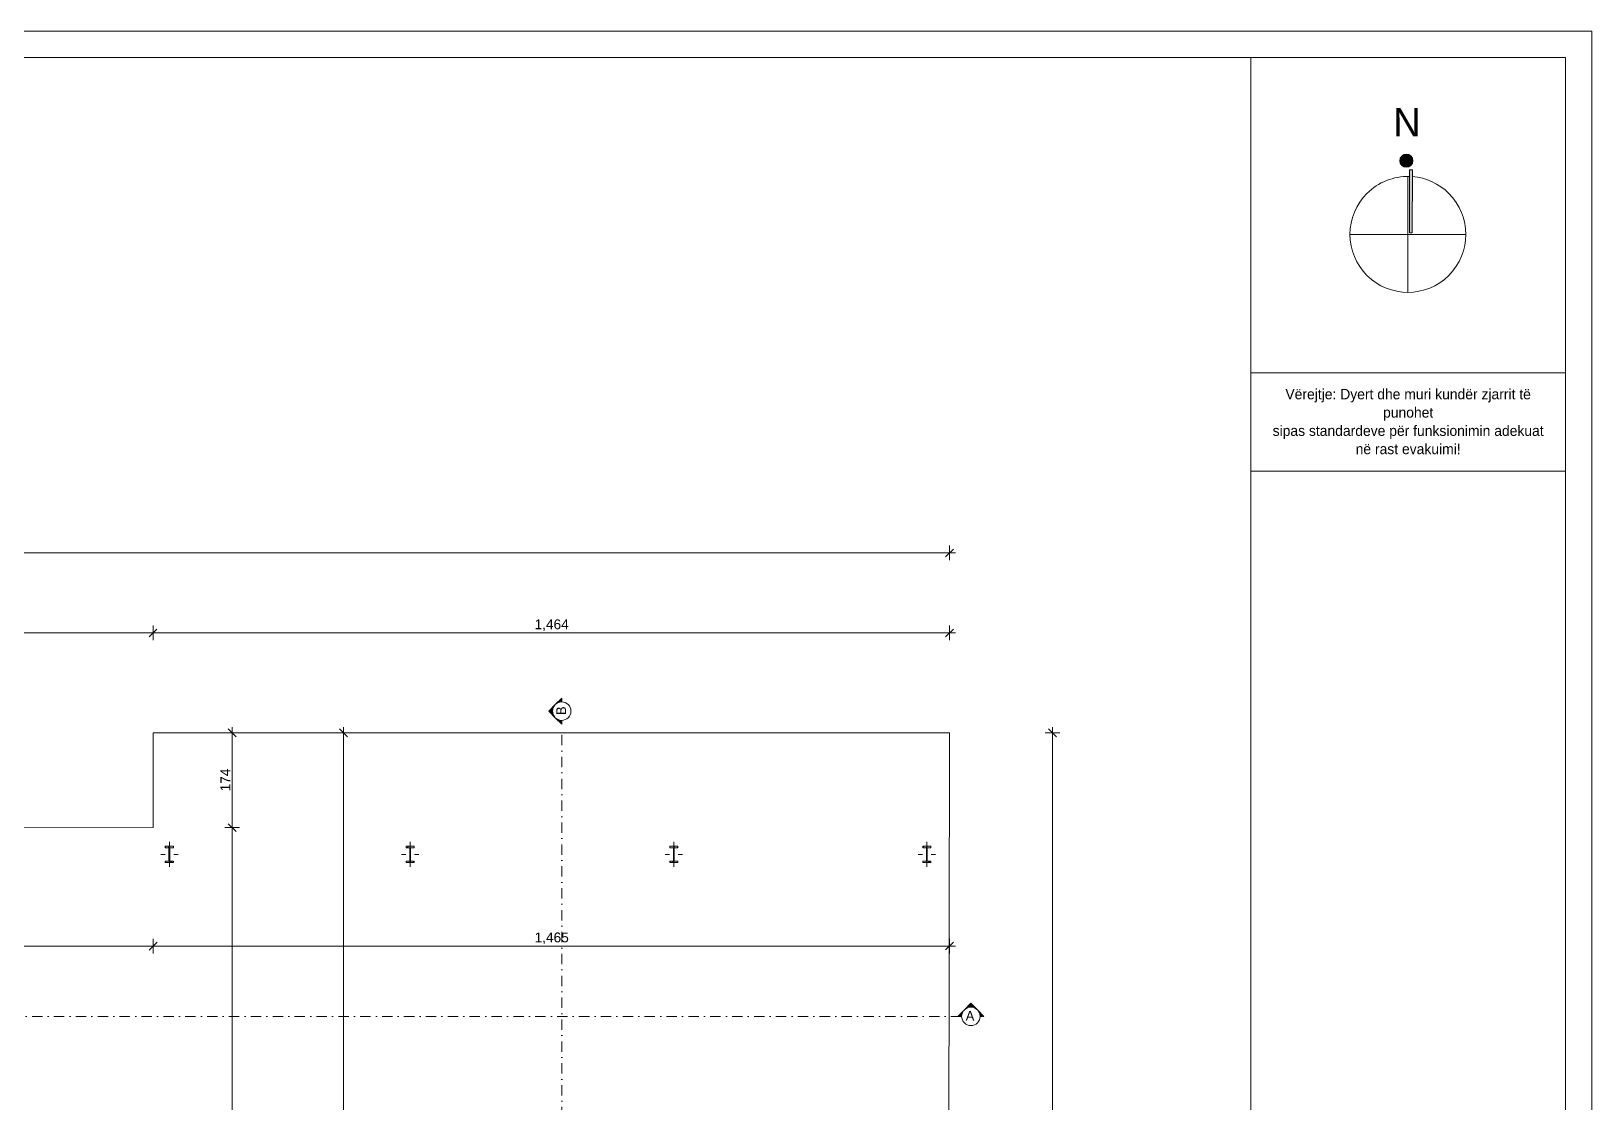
# Model space of a CAD drawing. Header units: millimetres. Extents: x 103307 to 160698, y 10268 to 50848.
# Drawn here: x 132003 to 160698, y 31152 to 50848 of the extents above; entities that cross this region are included whole.
import ezdxf

# ---------------------------------------------------------------- set-up
doc = ezdxf.new("R2010")
doc.units = ezdxf.units.MM
doc.header["$MEASUREMENT"] = 0
doc.linetypes.add('Dot & Dashed', pattern=[402.166657447815, 190.499999999958, -105.83333333331, 0, -105.833324114547])
for name, color, linetype, lineweight in [('02. Tabela Projekti zbatues_Pen_No__1', 7, 'Continuous', 5), ('A - Shtyllat_Pen_No__1', 7, 'Continuous', 5), ('A - Shtyllat_Pen_No__101', 252, 'Continuous', 5), ('A - Shtyllat_Pen_No__21', 7, 'Continuous', 5), ('Drawing & Figure_Pen_No__7', 7, 'Continuous', 5)]:
    doc.layers.add(name, color=color, linetype=linetype, lineweight=lineweight)
for name, color, linetype, lineweight, true_color in [('02. Tabela Projekti zbatues_Pen_No__168', 7, 'Continuous', 5, 0xfe847a), ('02. Tabela Projekti zbatues_Pen_No__61', 7, 'Continuous', 5, 0x6a6a6a), ('A - Dimenzionimi_Pen_No__61', 7, 'Continuous', 5, 0x6a6a6a), ('A - Dimenzionimi_Pen_No__81', 7, 'Continuous', 5, 0x6a6a6a), ('Marker - Section_Pen_No__48', 7, 'Continuous', 5, 0xa80f02), ('Marker - Section_Pen_No__8', 7, 'Continuous', 20, 0xa80f02)]:
    doc.layers.add(name, color=color, linetype=linetype, lineweight=lineweight, true_color=true_color)
for name, color, linetype in [('A - Dimenzionimi', 7, 'Continuous'), ('A - Shtyllat', 7, 'Continuous'), ('Marker - Section', 7, 'Continuous')]:
    doc.layers.add(name, color=color, linetype=linetype)
doc.styles.add('GENERATED_STYLE_2', font='GOTHIC.TTF')
doc.styles.add('GENERATED_STYLE_3', font='')
doc.styles.get('GENERATED_STYLE_3').set_extended_font_data('Arial')
doc.dimstyles.new('GENERATED_STYLE__1', dxfattribs={"dimtxt": 180, "dimasz": 136.8, "dimexe": 0.18, "dimexo": 100000, "dimgap": 0, "dimtad": 1, "dimdec": 0, "dimlfac": 0.1, "dimzin": 0, "dimdsep": 46, "dimtxsty": 'GENERATED_STYLE_3', "dimblk": 'ARROWHEAD_6', "dimblk1": 'ARROWHEAD_6', "dimblk2": 'ARROWHEAD_6', "dimcen": 0.09, "dimclrd": 256, "dimclre": 256, "dimclrt": 256, "dimadec": 0, "dimazin": 0, "dimtfac": 1, "dimtdec": 4, "dimtmove": 0, "dimatfit": 3, "dimfxl": 0, "dimtolj": 1, "dimtzin": 0, "dimarcsym": 0})
doc.dimstyles.new('GENERATED_STYLE__2', dxfattribs={"dimtxt": 180, "dimasz": 136.8, "dimexe": 0.18, "dimexo": 100000, "dimgap": 0, "dimtad": 1, "dimtih": 1, "dimtoh": 1, "dimdec": 0, "dimlfac": 0.1, "dimzin": 0, "dimdsep": 46, "dimtxsty": 'GENERATED_STYLE_3', "dimblk": 'ARROWHEAD_6', "dimblk1": 'ARROWHEAD_6', "dimblk2": 'ARROWHEAD_6', "dimcen": 0.09, "dimclrd": 256, "dimclre": 256, "dimclrt": 256, "dimadec": 0, "dimazin": 0, "dimtfac": 1, "dimtdec": 4, "dimtmove": 0, "dimatfit": 3, "dimfxl": 0, "dimtolj": 1, "dimtzin": 0, "dimarcsym": 0})
pattern_1 = [(44.99999999999997, (1146983.782064334, 83970.2779358992), (-95.45941546018386, 95.45941546018395), []), (44.99999999999997, (1146951.962259181, 84002.0977410526), (-95.45941546018386, 95.45941546018395), [])]

# ---------------------------------------------------------------- blocks, each defined once
blk = doc.blocks.new('Column_1', base_point=(134543.3840553801, 35716.17585182415))
at = {"layer": 'A - Shtyllat_Pen_No__101', "linetype": 'Continuous', "lineweight": 5}
h = blk.add_hatch(dxfattribs=at)
h.set_pattern_fill('Steel', color=252, style=0, pattern_type=2)
h.set_pattern_definition(pattern_1)
h.paths.add_polyline_path([(134468.3838203398, 35566.17563694059), (134618.3842904205, 35566.17563694059), (134618.3842512477, 35591.47566397321), (134551.0340553802, 35591.47566397321), (134551.0340553802, 35840.87603967508), (134618.3842512477, 35840.87603967508), (134618.3842904205, 35866.1760667077), (134468.3838203398, 35866.1760667077), (134468.3838595124, 35840.87603967508), (134535.7340553801, 35840.87603967508), (134535.7340553801, 35591.47566397321), (134468.3838595124, 35591.47566397321)])
at = {"layer": 'A - Shtyllat_Pen_No__1', "color": 7, "linetype": 'Continuous', "lineweight": 5}
for p, q in [((134543.3840553801, 35796.17585182415), (134543.3840553801, 35946.1760667077)), ((134463.38405538, 35716.17585182415), (134383.3840553801, 35716.17585182415)), ((134543.3840553801, 35636.17585182415), (134543.3840553801, 35486.17563694059)), ((134623.3840553801, 35716.17585182415), (134703.38405538, 35716.17585182415))]:
    blk.add_line(p, q, dxfattribs=at)
blk.add_point((134543.3840553801, 35716.17585182415), dxfattribs=at)
at = {"layer": 'A - Shtyllat_Pen_No__21', "color": 7, "linetype": 'Continuous', "lineweight": 5, "flags": 128}
blk.add_lwpolyline([(134468.3838203398, 35566.17563694059), (134618.3842904205, 35566.17563694059), (134618.3842512477, 35591.47566397321), (134551.0340553802, 35591.47566397321), (134551.0340553802, 35840.87603967508), (134618.3842512477, 35840.87603967508), (134618.3842904205, 35866.1760667077), (134468.3838203398, 35866.1760667077), (134468.3838595124, 35840.87603967508), (134535.7340553801, 35840.87603967508), (134535.7340553801, 35591.47566397321), (134468.3838595124, 35591.47566397321)], close=True, dxfattribs=at)
blk = doc.blocks.new('Column_2', base_point=(138970.5305582235, 35716.17585182415))
at = {"layer": 'A - Shtyllat_Pen_No__101', "linetype": 'Continuous', "lineweight": 5}
h = blk.add_hatch(dxfattribs=at)
h.set_pattern_fill('Steel', color=252, style=0, pattern_type=2)
h.set_pattern_definition(pattern_1)
h.paths.add_polyline_path([(138895.5303231832, 35566.17563694059), (139045.5307932638, 35566.17563694059), (139045.5307540911, 35591.47566397321), (138978.1805582235, 35591.47566397321), (138978.1805582235, 35840.87603967508), (139045.5307540911, 35840.87603967508), (139045.5307932638, 35866.1760667077), (138895.5303231832, 35866.1760667077), (138895.5303623558, 35840.87603967508), (138962.8805582235, 35840.87603967508), (138962.8805582235, 35591.47566397321), (138895.5303623558, 35591.47566397321)])
at = {"layer": 'A - Shtyllat_Pen_No__1', "color": 7, "linetype": 'Continuous', "lineweight": 5}
for p, q in [((138970.5305582235, 35796.17585182415), (138970.5305582235, 35946.1760667077)), ((138890.5305582234, 35716.17585182415), (138810.5305582235, 35716.17585182415)), ((138970.5305582235, 35636.17585182415), (138970.5305582235, 35486.17563694059)), ((139050.5305582235, 35716.17585182415), (139130.5305582234, 35716.17585182415))]:
    blk.add_line(p, q, dxfattribs=at)
blk.add_point((138970.5305582235, 35716.17585182415), dxfattribs=at)
at = {"layer": 'A - Shtyllat_Pen_No__21', "color": 7, "linetype": 'Continuous', "lineweight": 5, "flags": 128}
blk.add_lwpolyline([(138895.5303231832, 35566.17563694059), (139045.5307932638, 35566.17563694059), (139045.5307540911, 35591.47566397321), (138978.1805582235, 35591.47566397321), (138978.1805582235, 35840.87603967508), (139045.5307540911, 35840.87603967508), (139045.5307932638, 35866.1760667077), (138895.5303231832, 35866.1760667077), (138895.5303623558, 35840.87603967508), (138962.8805582235, 35840.87603967508), (138962.8805582235, 35591.47566397321), (138895.5303623558, 35591.47566397321)], close=True, dxfattribs=at)
blk = doc.blocks.new('Column_3', base_point=(143820.5310283041, 35716.17585182415))
at = {"layer": 'A - Shtyllat_Pen_No__101', "linetype": 'Continuous', "lineweight": 5}
h = blk.add_hatch(dxfattribs=at)
h.set_pattern_fill('Steel', color=252, style=0, pattern_type=2)
h.set_pattern_definition(pattern_1)
h.paths.add_polyline_path([(143745.5307932638, 35566.17563694059), (143895.5312633445, 35566.17563694059), (143895.5312241717, 35591.47566397321), (143828.1810283042, 35591.47566397321), (143828.1810283042, 35840.87603967508), (143895.5312241717, 35840.87603967508), (143895.5312633445, 35866.1760667077), (143745.5307932638, 35866.1760667077), (143745.5308324364, 35840.87603967508), (143812.8810283041, 35840.87603967508), (143812.8810283041, 35591.47566397321), (143745.5308324364, 35591.47566397321)])
at = {"layer": 'A - Shtyllat_Pen_No__1', "color": 7, "linetype": 'Continuous', "lineweight": 5}
for p, q in [((143820.5310283041, 35796.17585182415), (143820.5310283041, 35946.1760667077)), ((143740.531028304, 35716.17585182415), (143660.5310283041, 35716.17585182415)), ((143820.5310283041, 35636.17585182415), (143820.5310283041, 35486.17563694059)), ((143900.5310283041, 35716.17585182415), (143980.5310283041, 35716.17585182415))]:
    blk.add_line(p, q, dxfattribs=at)
blk.add_point((143820.5310283041, 35716.17585182415), dxfattribs=at)
at = {"layer": 'A - Shtyllat_Pen_No__21', "color": 7, "linetype": 'Continuous', "lineweight": 5, "flags": 128}
blk.add_lwpolyline([(143745.5307932638, 35566.17563694059), (143895.5312633445, 35566.17563694059), (143895.5312241717, 35591.47566397321), (143828.1810283042, 35591.47566397321), (143828.1810283042, 35840.87603967508), (143895.5312241717, 35840.87603967508), (143895.5312633445, 35866.1760667077), (143745.5307932638, 35866.1760667077), (143745.5308324364, 35840.87603967508), (143812.8810283041, 35840.87603967508), (143812.8810283041, 35591.47566397321), (143745.5308324364, 35591.47566397321)], close=True, dxfattribs=at)
blk = doc.blocks.new('Column_4', base_point=(148470.5314983848, 35716.17585182415))
at = {"layer": 'A - Shtyllat_Pen_No__101', "linetype": 'Continuous', "lineweight": 5}
h = blk.add_hatch(dxfattribs=at)
h.set_pattern_fill('Steel', color=252, style=0, pattern_type=2)
h.set_pattern_definition(pattern_1)
h.paths.add_polyline_path([(148395.5312633445, 35566.17563694059), (148545.531733425, 35566.17563694059), (148545.5316942524, 35591.47566397321), (148478.1814983847, 35591.47566397321), (148478.1814983847, 35840.87603967508), (148545.5316942524, 35840.87603967508), (148545.531733425, 35866.1760667077), (148395.5312633445, 35866.1760667077), (148395.531302517, 35840.87603967508), (148462.8814983848, 35840.87603967508), (148462.8814983848, 35591.47566397321), (148395.531302517, 35591.47566397321)])
at = {"layer": 'A - Shtyllat_Pen_No__1', "color": 7, "linetype": 'Continuous', "lineweight": 5}
for p, q in [((148470.5314983848, 35796.17585182415), (148470.5314983848, 35946.1760667077)), ((148390.5314983847, 35716.17585182415), (148310.5314983848, 35716.17585182415)), ((148470.5314983848, 35636.17585182415), (148470.5314983848, 35486.17563694059)), ((148550.5314983848, 35716.17585182415), (148630.5314983847, 35716.17585182415))]:
    blk.add_line(p, q, dxfattribs=at)
blk.add_point((148470.5314983848, 35716.17585182415), dxfattribs=at)
at = {"layer": 'A - Shtyllat_Pen_No__21', "color": 7, "linetype": 'Continuous', "lineweight": 5, "flags": 128}
blk.add_lwpolyline([(148395.5312633445, 35566.17563694059), (148545.531733425, 35566.17563694059), (148545.5316942524, 35591.47566397321), (148478.1814983847, 35591.47566397321), (148478.1814983847, 35840.87603967508), (148545.5316942524, 35840.87603967508), (148545.531733425, 35866.1760667077), (148395.5312633445, 35866.1760667077), (148395.531302517, 35840.87603967508), (148462.8814983848, 35840.87603967508), (148462.8814983848, 35591.47566397321), (148395.531302517, 35591.47566397321)], close=True, dxfattribs=at)
blk = doc.blocks.new('*D20', base_point=(1146983.782064334, 83970.2779358992))
at = {"layer": 'A - Dimenzionimi_Pen_No__81', "color": 251, "linetype": 'Continuous', "lineweight": 5, "true_color": 0x6a6a6a}
for p, q in [((109963.8101595467, 37950.90090644235), (109693.8101595467, 37950.90090644235)), ((109900.8101595466, 37878.90090644234), (109756.8101595468, 38022.90090644235)), ((109828.8101595467, 37950.90090644235), (109828.8101595467, 38058.90090644234)), ((109828.8101595467, 36204.67151871313), (109828.8101595467, 37950.90090644235)), ((109963.8101595467, 36204.67151871313), (109693.8101595467, 36204.67151871313)), ((109756.8101595468, 36276.67151871313), (109900.8101595466, 36132.67151871313))]:
    blk.add_line(p, q, dxfattribs=at)
at = {"layer": 'A - Dimenzionimi_Pen_No__61', "color": 251, "lineweight": 5, "true_color": 0x6a6a6a, "insert": (109792.8101581163, 36872.8940107896), "char_height": 180, "attachment_point": 7, "rotation": 90, "style": 'GENERATED_STYLE_3'}
blk.add_mtext('\\A1;{\\pql;\\fArial|b0|i0|c0|p34;175}', dxfattribs=at)
blk = doc.blocks.new('ARROWHEAD_6')
at = {"color": 0, "linetype": 'Continuous', "lineweight": 0}
for p, q in [((0, 0), (-1, 0)), ((-0.5, -0.5), (0.5, 0.5))]:
    blk.add_line(p, q, dxfattribs=at)
blk = doc.blocks.new('*D21', base_point=(1146983.782064334, 83970.2779358992))
at = {"layer": 'A - Dimenzionimi_Pen_No__81', "color": 251, "linetype": 'Continuous', "lineweight": 5, "true_color": 0x6a6a6a}
for p, q in [((108491.0747158586, 37950.90090644235), (108221.0747158586, 37950.90090644235)), ((108428.0747158584, 37878.90090644234), (108284.0747158587, 38022.90090644235)), ((108356.0747158586, 37950.90090644235), (108356.0747158586, 38058.90090644235)), ((108356.0747158586, 22632.63118622112), (108356.0747158586, 37950.90090644235)), ((108284.0747158587, 22704.63118622113), (108428.0747158584, 22560.63118622112)), ((108491.0747158586, 22632.63118622112), (108221.0747158586, 22632.63118622112)), ((108356.0747158586, 22524.63118622113), (108356.0747158586, 22632.63118622112))]:
    blk.add_line(p, q, dxfattribs=at)
at = {"layer": 'A - Dimenzionimi_Pen_No__61', "color": 251, "lineweight": 5, "true_color": 0x6a6a6a, "insert": (108320.074714428, 29984.01734990801), "char_height": 180, "attachment_point": 7, "rotation": 90, "style": 'GENERATED_STYLE_3'}
blk.add_mtext('\\A1;{\\pql;\\fArial|b0|i0|c0|p34;1,532}', dxfattribs=at)
blk = doc.blocks.new('*D23', base_point=(1146983.782064334, 83970.2779358992))
at = {"layer": 'A - Dimenzionimi_Pen_No__81', "color": 251, "linetype": 'Continuous', "lineweight": 5, "true_color": 0x6a6a6a}
for p, q in [((111732.9325074293, 39652.45865390099), (111732.9325074293, 39922.45865390099)), ((134243.4621967807, 39652.45865390099), (134243.4621967807, 39922.45865390099)), ((111804.9325074292, 39859.45865390099), (111660.9325074294, 39715.45865390099)), ((111732.9325074293, 39787.45865390099), (134243.4621967807, 39787.45865390099)), ((134315.4621967807, 39859.45865390099), (134171.4621967807, 39715.45865390099))]:
    blk.add_line(p, q, dxfattribs=at)
at = {"layer": 'A - Dimenzionimi_Pen_No__61', "color": 251, "lineweight": 5, "true_color": 0x6a6a6a, "insert": (122680.4486556815, 39823.4586553315), "char_height": 180, "attachment_point": 7, "style": 'GENERATED_STYLE_3'}
blk.add_mtext('\\A1;{\\pql;\\fArial|b0|i0|c0|p34;2,251}', dxfattribs=at)
blk = doc.blocks.new('*D24', base_point=(1146983.782064334, 83970.2779358992))
at = {"layer": 'A - Dimenzionimi_Pen_No__81', "color": 251, "linetype": 'Continuous', "lineweight": 5, "true_color": 0x6a6a6a}
for p, q in [((134243.4621967807, 39652.45865390099), (134243.4621967807, 39922.45865390099)), ((148888.3119016526, 39652.45865390099), (148888.3119016526, 39922.45865390099)), ((134315.4621967807, 39859.45865390099), (134171.4621967807, 39715.45865390099)), ((134243.4621967807, 39787.45865390099), (148888.3119016526, 39787.45865390099)), ((148816.3119016526, 39715.45865390099), (148960.3119016526, 39859.45865390099)), ((148888.3119016526, 39787.45865390099), (148996.3119016526, 39787.45865390099))]:
    blk.add_line(p, q, dxfattribs=at)
at = {"layer": 'A - Dimenzionimi_Pen_No__61', "color": 251, "lineweight": 5, "true_color": 0x6a6a6a, "insert": (141258.1383527929, 39823.4586553315), "char_height": 180, "attachment_point": 7, "style": 'GENERATED_STYLE_3'}
blk.add_mtext('\\A1;{\\pql;\\fArial|b0|i0|c0|p34;1,464}', dxfattribs=at)
blk = doc.blocks.new('*D25', base_point=(1146983.782064334, 83970.2779358992))
at = {"layer": 'A - Dimenzionimi_Pen_No__81', "color": 251, "linetype": 'Continuous', "lineweight": 5, "true_color": 0x6a6a6a}
for p, q in [((111534.3508753889, 41329.97817619723), (111390.3508753892, 41185.97817619722)), ((111462.3508753891, 41122.97817619722), (111462.3508753891, 41392.97817619722)), ((148816.3119016526, 41185.97817619722), (148960.3119016526, 41329.97817619723)), ((148888.3119016526, 41122.97817619722), (148888.3119016526, 41392.97817619722)), ((111354.3508753892, 41257.97817619722), (111462.3508753891, 41257.97817619722)), ((111462.3508753891, 41257.97817619722), (148888.3119016526, 41257.97817619722)), ((148888.3119016526, 41257.97817619722), (148996.3119016526, 41257.97817619722))]:
    blk.add_line(p, q, dxfattribs=at)
at = {"layer": 'A - Dimenzionimi_Pen_No__61', "color": 251, "lineweight": 5, "true_color": 0x6a6a6a, "insert": (129867.5826920972, 41293.97817762773), "char_height": 180, "attachment_point": 7, "style": 'GENERATED_STYLE_3'}
blk.add_mtext('\\A1;{\\pql;\\fArial|b0|i0|c0|p34;3,743}', dxfattribs=at)
blk = doc.blocks.new('*D26', base_point=(1146983.782064334, 83970.2779358992))
at = {"layer": 'A - Dimenzionimi_Pen_No__81', "color": 251, "linetype": 'Continuous', "lineweight": 5, "true_color": 0x6a6a6a}
for p, q in [((150917.2507593216, 37950.90090644235), (150647.2507593216, 37950.90090644235)), ((150854.2507593216, 37878.90090644234), (150710.2507593216, 38022.90090644235)), ((150782.2507593216, 37950.90090644235), (150782.2507593216, 38058.90090644235)), ((150782.2507593216, 22588.53469396193), (150782.2507593216, 37950.90090644235)), ((150917.2507593216, 22588.53469396193), (150647.2507593216, 22588.53469396193)), ((150710.2507593216, 22660.53469396193), (150854.2507593216, 22516.53469396192)), ((150782.2507593216, 22480.53469396193), (150782.2507593216, 22588.53469396193))]:
    blk.add_line(p, q, dxfattribs=at)
at = {"layer": 'A - Dimenzionimi_Pen_No__61', "color": 251, "lineweight": 5, "true_color": 0x6a6a6a, "insert": (150746.2507578912, 29961.96910377841), "char_height": 180, "attachment_point": 7, "rotation": 90, "style": 'GENERATED_STYLE_3'}
blk.add_mtext('\\A1;{\\pql;\\fArial|b0|i0|c0|p34;1,536}', dxfattribs=at)
blk = doc.blocks.new('*D27', base_point=(1146983.782064334, 83970.2779358992))
at = {"layer": 'A - Dimenzionimi_Pen_No__81', "color": 251, "linetype": 'Continuous', "lineweight": 5, "true_color": 0x6a6a6a}
for p, q in [((111688.9374795166, 33890.07751939334), (111688.8746209145, 34160.07751207629)), ((134244.0010541723, 33895.32855571836), (134243.93819557, 34165.32854840131)), ((111580.9060531424, 34025.05237229393), (111688.9060502156, 34025.07751573481)), ((111760.8892859705, 34097.09427607753), (111616.9228144606, 33953.0607553921)), ((111688.9060502156, 34025.07751573481), (134243.9696248712, 34030.32855205984)), ((134315.952860626, 34102.34531240254), (134171.9863891164, 33958.31179171712)), ((134243.9696248712, 34030.32855205983), (148889.2238549297, 34033.73810848589))]:
    blk.add_line(p, q, dxfattribs=at)
at = {"layer": 'A - Dimenzionimi_Pen_No__61', "color": 251, "lineweight": 5, "true_color": 0x6a6a6a, "insert": (122658.6807683122, 34063.63138748967), "char_height": 180, "attachment_point": 7, "rotation": 0.013339009799814667, "style": 'GENERATED_STYLE_3'}
blk.add_mtext('\\A1;{\\pql;\\fArial|b0|i0|c0|p34;2,256}', dxfattribs=at)
blk = doc.blocks.new('*D28', base_point=(1146983.782064334, 83970.2779358992))
at = {"layer": 'A - Dimenzionimi_Pen_No__81', "color": 251, "linetype": 'Continuous', "lineweight": 5, "true_color": 0x6a6a6a}
for p, q in [((148889.2552842308, 33898.73811214441), (148889.1924256287, 34168.73810482736)), ((134315.952860626, 34102.34531240254), (134171.9863891164, 33958.31179171712)), ((134243.9696248712, 34030.32855205983), (148889.2238549297, 34033.73810848589)), ((148817.2406191749, 33961.72134814318), (148961.2070906846, 34105.7548688286)), ((148889.2238549297, 34033.73810848589), (148997.2238520029, 34033.76325192678))]:
    blk.add_line(p, q, dxfattribs=at)
at = {"layer": 'A - Dimenzionimi_Pen_No__61', "color": 251, "lineweight": 5, "true_color": 0x6a6a6a, "insert": (141258.8396706695, 34067.9616838652), "char_height": 180, "attachment_point": 7, "rotation": 0.013339009799814667, "style": 'GENERATED_STYLE_3'}
blk.add_mtext('\\A1;{\\pql;\\fArial|b0|i0|c0|p34;1,465}', dxfattribs=at)
blk = doc.blocks.new('*D30', base_point=(1146983.782064334, 83970.2779358992))
at = {"layer": 'A - Dimenzionimi_Pen_No__81', "color": 251, "linetype": 'Continuous', "lineweight": 5, "true_color": 0x6a6a6a}
for p, q in [((135833.5919341694, 36209.91218712016), (135563.5919341694, 36209.91218712016)), ((135626.5919341694, 36281.91218712016), (135770.5919341694, 36137.91218712016)), ((135698.5919341694, 22588.53469396193), (135698.5919341694, 36209.91218712016)), ((135833.5919341694, 22588.53469396193), (135563.5919341694, 22588.53469396193)), ((135626.5919341694, 22660.53469396193), (135770.5919341694, 22516.53469396192)), ((135698.5919341694, 22480.53469396193), (135698.5919341694, 22588.53469396193))]:
    blk.add_line(p, q, dxfattribs=at)
at = {"layer": 'A - Dimenzionimi_Pen_No__61', "color": 251, "lineweight": 5, "true_color": 0x6a6a6a, "insert": (135662.5919327389, 29091.47474411732), "char_height": 180, "attachment_point": 7, "rotation": 90, "style": 'GENERATED_STYLE_3'}
blk.add_mtext('\\A1;{\\pql;\\fArial|b0|i0|c0|p34;1,362}', dxfattribs=at)
blk = doc.blocks.new('*D31', base_point=(1146983.782064334, 83970.2779358992))
at = {"layer": 'A - Dimenzionimi_Pen_No__81', "color": 251, "linetype": 'Continuous', "lineweight": 5, "true_color": 0x6a6a6a}
for p, q in [((135833.5919341694, 37950.90090644235), (135563.5919341694, 37950.90090644235)), ((135770.5919341694, 37878.90090644234), (135626.5919341694, 38022.90090644235)), ((135698.5919341694, 37950.90090644235), (135698.5919341694, 38058.90090644234)), ((135698.5919341694, 36209.91218712016), (135698.5919341694, 37950.90090644235)), ((135833.5919341694, 36209.91218712016), (135563.5919341694, 36209.91218712016)), ((135626.5919341694, 36281.91218712016), (135770.5919341694, 36137.91218712016))]:
    blk.add_line(p, q, dxfattribs=at)
at = {"layer": 'A - Dimenzionimi_Pen_No__61', "color": 251, "lineweight": 5, "true_color": 0x6a6a6a, "insert": (135662.5919327389, 36875.51434499311), "char_height": 180, "attachment_point": 7, "rotation": 90, "style": 'GENERATED_STYLE_3'}
blk.add_mtext('\\A1;{\\pql;\\fArial|b0|i0|c0|p34;174}', dxfattribs=at)
blk = doc.blocks.new('*D32', base_point=(1146983.782064334, 83970.2779358992))
at = {"layer": 'A - Dimenzionimi_Pen_No__81', "color": 251, "linetype": 'Continuous', "lineweight": 5, "true_color": 0x6a6a6a}
for p, q in [((137879.2390440948, 37950.90090644235), (137609.2390440948, 37950.90090644235)), ((137816.2390440948, 37878.90090644234), (137672.2390440948, 38022.90090644235)), ((137744.2390440948, 37950.90090644235), (137744.2390440948, 38058.90090644235)), ((137744.2390440948, 22588.53469396193), (137744.2390440948, 37950.90090644235)), ((137879.2390440948, 22588.53469396193), (137609.2390440948, 22588.53469396193)), ((137672.2390440948, 22660.53469396193), (137816.2390440948, 22516.53469396192)), ((137744.2390440948, 22480.53469396193), (137744.2390440948, 22588.53469396193))]:
    blk.add_line(p, q, dxfattribs=at)
at = {"layer": 'A - Dimenzionimi_Pen_No__61', "color": 251, "lineweight": 5, "true_color": 0x6a6a6a, "insert": (137708.2390426643, 29961.96910377841), "char_height": 180, "attachment_point": 7, "rotation": 90, "style": 'GENERATED_STYLE_3'}
blk.add_mtext('\\A1;{\\pql;\\fArial|b0|i0|c0|p34;1,536}', dxfattribs=at)
blk = doc.blocks.new('Cutting Plane_1', base_point=(141757.803906462, 22196.75352527359))
at = {"layer": 'Marker - Section_Pen_No__48', "linetype": 'Continuous', "lineweight": 5, "true_color": 0xa80f02}
for points in [[(141637.803906462, 38470.90090644233), (141517.803906462, 38350.90090644234), (141637.803906462, 38230.90090644234, -0.414213562373095)], [(141757.803906462, 38590.90090644234), (141637.803906462, 38470.90090644233, -0.198912367379658), (141757.803906462, 38520.60653392711)], [(141757.803906462, 38110.90090644233), (141757.803906462, 38181.19527895756, -0.198912367379658), (141637.803906462, 38230.90090644234)], [(141757.803906462, 22436.7535252736), (141637.803906462, 22316.75352527359, -0.198912367379658), (141757.803906462, 22366.45915275837)], [(141637.803906462, 22076.7535252736, -0.414213562373095), (141637.803906462, 22316.75352527359), (141517.803906462, 22196.75352527359)], [(141757.803906462, 21956.75352527359), (141757.803906462, 22027.04789778882, -0.198912367379658), (141637.803906462, 22076.7535252736)]]:
    blk.add_hatch(color=14, dxfattribs=at).paths.add_polyline_path(points)
at = {"layer": 'Marker - Section_Pen_No__48', "color": 14, "linetype": 'Continuous', "lineweight": 5, "true_color": 0xa80f02, "flags": 128}
for points in [[(141637.803906462, 38470.90090644233, 0.414213562373095), (141637.803906462, 38230.90090644234), (141517.803906462, 38350.90090644234)], [(141757.803906462, 38590.90090644234), (141757.803906462, 38520.60653392711, 0.198912367379658), (141637.803906462, 38470.90090644233)], [(141757.803906462, 38110.90090644233), (141757.803906462, 38181.19527895756, -0.198912367379658), (141637.803906462, 38230.90090644234)], [(141757.803906462, 22436.7535252736), (141757.803906462, 22366.45915275837, 0.198912367379658), (141637.803906462, 22316.75352527359)], [(141637.803906462, 22076.7535252736, -0.414213562373095), (141637.803906462, 22316.75352527359), (141517.803906462, 22196.75352527359)], [(141757.803906462, 21956.75352527359), (141757.803906462, 22027.04789778882, -0.198912367379658), (141637.803906462, 22076.7535252736)]]:
    blk.add_lwpolyline(points, format="xyb", close=True, dxfattribs=at)
at = {"layer": 'Marker - Section_Pen_No__48', "color": 14, "linetype": 'Continuous', "lineweight": 5, "true_color": 0xa80f02}
for centre in [(141757.803906462, 38350.90090644234), (141757.803906462, 22196.75352527359)]:
    blk.add_circle(centre, 169.7056274847714, dxfattribs=at)
at = {"layer": 'Marker - Section_Pen_No__8', "color": 14, "linetype": 'Dot & Dashed', "lineweight": 20, "true_color": 0xa80f02}
blk.add_line((141757.803906462, 22436.7535252736), (141757.803906462, 38110.90090644233), dxfattribs=at)
at = {"layer": 'Marker - Section_Pen_No__48', "color": 14, "lineweight": 5, "true_color": 0xa80f02, "char_height": 180, "rotation": 90, "style": 'GENERATED_STYLE_2'}
for s, insert, attachment_point in [('\\A1;{\\pql;\\pt0;\\fCentury Gothic|b0|i0|c0|p34;B}', (141837.2152476386, 38278.05370644234), 7), ('\\A1;{\\pqr;\\pt0;\\fCentury Gothic|b0|i0|c0|p34;B}', (141837.2152476386, 22269.60072527359), 9)]:
    blk.add_mtext(s, dxfattribs=dict(at, insert=insert, attachment_point=attachment_point))
blk = doc.blocks.new('Cutting Plane_2', base_point=(111263.0625328571, 32740.69073379099))
at = {"layer": 'Marker - Section_Pen_No__48', "linetype": 'Continuous', "lineweight": 5, "true_color": 0xa80f02}
for points in [[(149040.9478894069, 32740.69073379099), (149111.2422619222, 32740.69073379099, -0.198912367379658), (149160.9478894069, 32860.69073379099)], [(149400.947889407, 32860.69073379099), (149280.947889407, 32980.69073379099), (149160.9478894069, 32860.69073379099, -0.414213562373095)], [(149520.947889407, 32740.69073379099), (149400.947889407, 32860.69073379099, -0.198912367379658), (149450.6535168918, 32740.69073379099)]]:
    blk.add_hatch(color=14, dxfattribs=at).paths.add_polyline_path(points)
at = {"layer": 'Marker - Section_Pen_No__48', "color": 14, "linetype": 'Continuous', "lineweight": 5, "true_color": 0xa80f02, "flags": 128}
for points in [[(149040.9478894069, 32740.69073379099), (149111.2422619222, 32740.69073379099, -0.198912367379658), (149160.9478894069, 32860.69073379099)], [(149400.947889407, 32860.69073379099, 0.414213562373095), (149160.9478894069, 32860.69073379099), (149280.947889407, 32980.69073379099)], [(149520.947889407, 32740.69073379099), (149450.6535168918, 32740.69073379099, 0.198912367379658), (149400.947889407, 32860.69073379099)]]:
    blk.add_lwpolyline(points, format="xyb", close=True, dxfattribs=at)
at = {"layer": 'Marker - Section_Pen_No__48', "color": 14, "linetype": 'Continuous', "lineweight": 5, "true_color": 0xa80f02}
blk.add_circle((149280.947889407, 32740.69073379099), 169.7056274847714, dxfattribs=at)
at = {"layer": 'Marker - Section_Pen_No__8', "color": 14, "linetype": 'Dot & Dashed', "lineweight": 20, "true_color": 0xa80f02}
blk.add_line((111503.0625328571, 32740.69073379099), (149040.9478894069, 32740.69073379099), dxfattribs=at)
at = {"layer": 'Marker - Section_Pen_No__48', "color": 14, "lineweight": 5, "true_color": 0xa80f02, "insert": (149185.230189407, 32661.27939261452), "char_height": 180, "attachment_point": 7, "style": 'GENERATED_STYLE_2'}
blk.add_mtext('\\A1;{\\pql;\\pt0;\\fCentury Gothic|b0|i0|c0|p34;A}', dxfattribs=at)

msp = doc.modelspace()

# ---------------------------------------------------------------- hatches: boundary and pattern name
at = {"layer": '02. Tabela Projekti zbatues_Pen_No__1', "linetype": 'Continuous', "lineweight": 5}
for points in [[(157373.8436949459, 48382.88533729817), (157400.0987481512, 48422.10864988433), (157409.0448625494, 48468.00558453005), (157400.2184674668, 48514.49106016891), (157374.1459745696, 48553.67103680375), (157334.9799210161, 48579.75420492257), (157288.49777606, 48588.59812350012), (157242.5974721641, 48579.66931199123), (157203.3642647197, 48553.42904707882), (157177.1092115145, 48514.20573449288), (157168.1630971162, 48468.30879984716), (157177.3987938279, 48422.23247156758), (157203.4671952514, 48383.05658794902), (157242.6373402784, 48356.96932681392), (157288.7101836056, 48347.71626087709), (157334.6104875015, 48356.64507238598)], [(157346.3227852633, 47142.4000868541), (157398.5562274731, 47142.53756218002), (157398.6843524051, 48299.91447817079), (157346.4509101954, 48299.77700284498)]]:
    msp.add_hatch(color=7, dxfattribs=at).paths.add_polyline_path(points)

# ---------------------------------------------------------------- linework, layer by layer
at = {"layer": '02. Tabela Projekti zbatues_Pen_No__1', "color": 7, "linetype": 'Continuous', "lineweight": 5}
for points in [[(103306.8816130451, 50848.2802712291), (160698.4312863399, 50848.2802712291), (160698.4312863399, 10268.39666384879), (103306.8816130451, 10268.39666384879)], [(160215.3374338709, 10751.49051631762), (105722.3508753891, 10751.49051631762), (105722.3508753891, 50365.1864187603), (160215.3374338709, 50365.1864187603)]]:
    msp.add_lwpolyline(points, close=True, dxfattribs=at)
for points in [[(157177.1092115145, 48514.20573449288), (157168.1630971162, 48468.30879984716)], [(157203.3642647197, 48553.42904707882), (157177.1092115145, 48514.20573449288)], [(157242.5974721641, 48579.66931199123), (157203.3642647197, 48553.42904707882)], [(157288.49777606, 48588.59812350012), (157242.5974721641, 48579.66931199123)], [(157334.9799210161, 48579.75420492257), (157288.49777606, 48588.59812350012)], [(157374.1459745696, 48553.67103680375), (157334.9799210161, 48579.75420492257)], [(157400.2184674668, 48514.49106016891), (157374.1459745696, 48553.67103680375)], [(157409.0448625494, 48468.00558453005), (157400.2184674668, 48514.49106016891)], [(157168.1630971162, 48468.30879984716), (157177.3987938279, 48422.23247156758)], [(157177.3987938279, 48422.23247156758), (157203.4671952514, 48383.05658794902)], [(157203.4671952514, 48383.05658794902), (157242.6373402784, 48356.96932681392)], [(157242.6373402784, 48356.96932681392), (157288.7101836056, 48347.71626087709)], [(157288.7101836056, 48347.71626087709), (157334.6104875015, 48356.64507238598)], [(157334.6104875015, 48356.64507238598), (157373.8436949459, 48382.88533729817)], [(157346.3227852633, 47142.4000868541), (157346.4509101954, 48299.77700284498)], [(157346.4509101954, 48299.77700284498), (157398.6843524051, 48299.91447817079)], [(157373.8436949459, 48382.88533729817), (157400.0987481512, 48422.10864988433)], [(157398.6843524051, 48299.91447817079), (157398.5562274731, 47142.53756218002)], [(157400.0987481512, 48422.10864988433), (157409.0448625494, 48468.00558453005)], [(157317.6432535832, 48178.7911145515), (157317.2866957722, 46048.32337450264)], [(158382.6988362173, 47113.33395092722), (156252.2311131381, 47113.78053812691)], [(157398.5562274731, 47142.53756218002), (157346.3227852633, 47142.4000868541)], [(154428.0290333595, 44569.60853327543), (160215.3374338709, 44569.60853327543)]]:
    msp.add_lwpolyline(points, dxfattribs=at)
msp.add_lwpolyline([(157398.5749824658, 48175.59618527244, -0.1794543817490911), (158070.7866687006, 47866.59091292827, -0.4142135623730893), (158070.7769411894, 46360.37054213537, -0.4142135623730894), (156564.1473721281, 46360.51948310946, -0.4142135623731026), (156564.5623097948, 47867.15309427804, -0.2058439119517959), (157346.6326519599, 48178.44190174369)], format="xyb", dxfattribs=at)
at = {"layer": '02. Tabela Projekti zbatues_Pen_No__61', "color": 251, "linetype": 'Continuous', "lineweight": 5, "true_color": 0x6a6a6a}
for points in [[(154428.0290333595, 18030.82489556486), (154428.0290333595, 50365.1864187603)], [(154428.0290333595, 47637.305718565), (154428.0290333595, 50096.91178878233)], [(160215.3374338709, 42758.99122709143), (154428.0290333595, 42758.99122709143)]]:
    msp.add_lwpolyline(points, dxfattribs=at)
at = {"layer": 'Drawing & Figure_Pen_No__7', "color": 7, "linetype": 'Continuous', "lineweight": 5, "flags": 128}
msp.add_lwpolyline([(148888.3119016526, 37950.90090644235), (134244.0065817662, 37950.90090644235), (134243.4621967807, 36209.91218712016), (111732.9325074293, 36204.67151871313), (111573.309837451, 28295.58404022988), (111462.3508753891, 22632.63118622112), (148866.599613574, 22588.53469396193)], close=True, dxfattribs=at)

# ---------------------------------------------------------------- block references
at = {"layer": 'A - Shtyllat', "color": 8, "lineweight": 5}
for name, p in [('Column_1', (134543.3840553801, 35716.17585182415)), ('Column_2', (138970.5305582235, 35716.17585182415)), ('Column_3', (143820.5310283041, 35716.17585182415)), ('Column_4', (148470.5314983848, 35716.17585182415))]:
    msp.add_blockref(name, p, dxfattribs=at)
at = {"layer": 'Marker - Section', "color": 14, "lineweight": 20, "true_color": 0xa80f02}
for name, p in [('Cutting Plane_1', (141757.803906462, 22196.75352527359)), ('Cutting Plane_2', (111263.0625328571, 32740.69073379099))]:
    msp.add_blockref(name, p, dxfattribs=at)

# ---------------------------------------------------------------- texts
at = {"layer": '02. Tabela Projekti zbatues_Pen_No__1', "color": 7, "linetype": 'Continuous', "lineweight": 5, "insert": (157047.7517456558, 48913.89793079933), "char_height": 520.8586157392663, "attachment_point": 7, "rotation": 359.9892003013628, "style": 'GENERATED_STYLE_2'}
msp.add_mtext('\\A1;{\\pql;\\fCentury Gothic|b0|i0|c0|p34;N}', dxfattribs=at)
at = {"layer": '02. Tabela Projekti zbatues_Pen_No__168', "color": 11, "linetype": 'Continuous', "lineweight": 5, "true_color": 0xfe847a, "insert": (157321.6832336152, 43071.28527122523), "char_height": 190.9808854405232, "attachment_point": 8, "line_spacing_factor": 1.055752988415563, "style": 'GENERATED_STYLE_2'}
msp.add_mtext('\\A1;{\\pqc;\\fCentury Gothic|b0|i0|c0|p34;Vërejtje: Dyert dhe muri kundër zjarrit të\\P\\pqc;\\fCentury Gothic|b0|i0|c0|p34;punohet\\P\\pqc;\\fCentury Gothic|b0|i0|c0|p34;sipas standardeve për funksionimin adekuat \\P\\pqc;\\fCentury Gothic|b0|i0|c0|p34;në rast evakuimi!}', dxfattribs=at)

# ---------------------------------------------------------------- dimensions: what is measured, and where the dimension line sits
at = {"layer": 'A - Dimenzionimi', "color": 251, "linetype": 'Continuous', "lineweight": 5, "true_color": 0x6a6a6a}
for base, p1, p2, picture, middle in [((148888.3119016526, 41257.97817619722), (111462.3508753891, 22632.63118622112), (148888.3119016526, 37950.90090644235), '*D25', (130169.9835833721, 41383.97817762773)), ((134243.4621967807, 39787.45865390099), (111732.9325074293, 36204.67151871313), (134243.4621967807, 36209.91218712016), '*D23', (122982.8495469565, 39913.4586553315)), ((148888.3119016526, 39787.45865390099), (134243.4621967807, 36209.91218712016), (148888.3119016526, 37950.90090644235), '*D24', (141560.5392440679, 39913.4586553315))]:
    dim = msp.add_linear_dim(base=base, p1=p1, p2=p2, dimstyle='GENERATED_STYLE__2', dxfattribs=at)
    dim.commit()
    dim.dimension.update_dxf_attribs({"geometry": picture, "text_midpoint": middle, "dimtype": 160})
for base, p1, p2, angle, dimstyle, picture, middle, turn in [((108356.0747158586, 37950.90090644235), (111462.3508753891, 22632.63118622112), (134244.0065817662, 37950.90090644235), 90, 'GENERATED_STYLE__1', '*D21', (108230.0747144282, 30286.41824118304), 90), ((109828.8101595467, 37950.90090644235), (111732.9325074293, 36204.67151871313), (134244.0065817662, 37950.90090644235), 90, 'GENERATED_STYLE__1', '*D20', (109702.8101581163, 37078.72940936596), 90), ((148889.2238549298, 34033.73810848589), (134243.4621967807, 36209.91218712016), (148888.3119016526, 37950.90090644235), 0.01333900979981467, 'GENERATED_STYLE__2', '*D28', (141561.219600882, 34158.03208326817), 0.01333900979981467), ((135698.5919341694, 37950.90090644235), (134243.4621967807, 36209.91218712016), (134244.0065817662, 37950.90090644235), 90, 'GENERATED_STYLE__1', '*D31', (135572.5919327389, 37081.34974356947), 90), ((137744.2390440948, 37950.90090644235), (148866.599613574, 22588.53469396193), (134244.0065817662, 37950.90090644235), 90, 'GENERATED_STYLE__1', '*D32', (137618.2390426643, 30264.36999505344), 90), ((150782.2507593216, 37950.90090644235), (148866.599613574, 22588.53469396193), (148888.3119016526, 37950.90090644235), 90, 'GENERATED_STYLE__1', '*D26', (150656.2507578911, 30264.36999505344), 90), ((134243.9696248712, 34030.32855205983), (111688.9064777108, 34023.24127186378), (134243.4621967807, 36209.91218712016), 0.01333900979981467, 'GENERATED_STYLE__2', '*D27', (122961.0606985247, 34153.70178689263), 0.01333900979981467), ((135698.5919341694, 36209.91218712016), (148866.599613574, 22588.53469396193), (134243.4621967807, 36209.91218712016), 90, 'GENERATED_STYLE__1', '*D30', (135572.5919327389, 29393.87563539235), 90)]:
    dim = msp.add_linear_dim(base=base, p1=p1, p2=p2, angle=angle, dimstyle=dimstyle, dxfattribs=at)
    dim.commit()
    dim.dimension.update_dxf_attribs({"geometry": picture, "text_midpoint": middle, "dimtype": 160, "text_rotation": turn})

doc.saveas('drawing.dxf')
